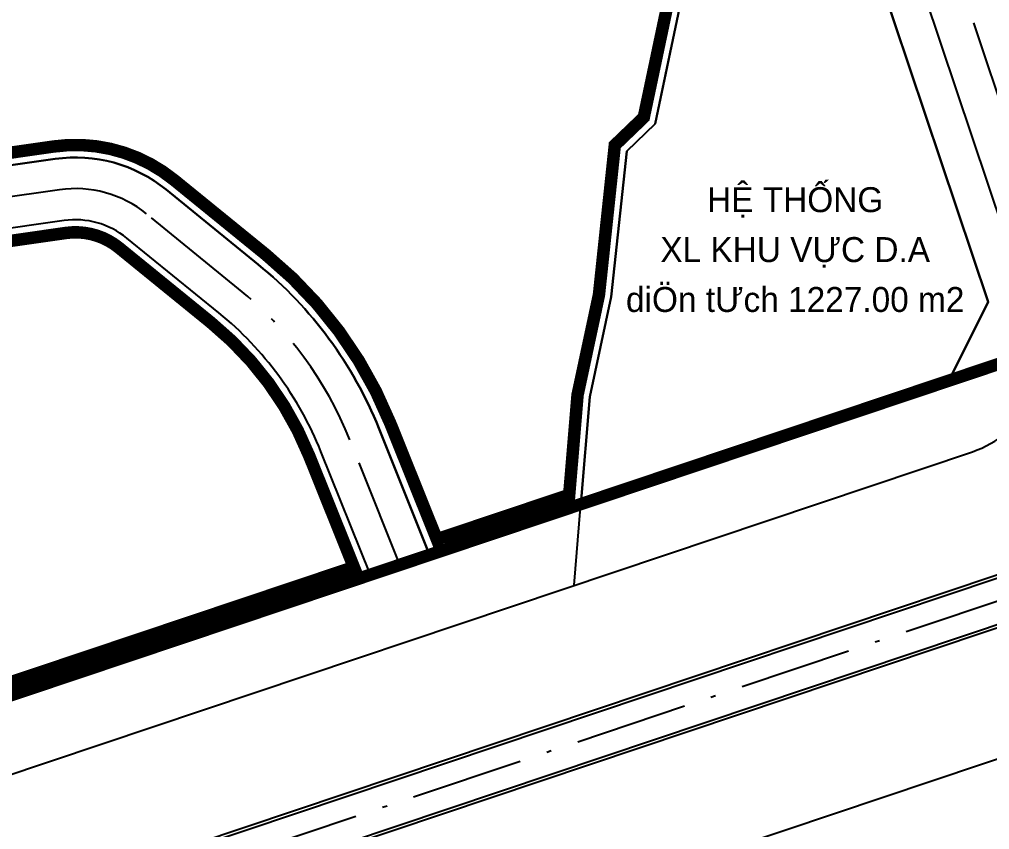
# Model space of a CAD drawing. Header units: metres. Extents: x 551291 to 569219, y 2064429 to 2066248.
# Drawn here: x 552507.6 to 552585.3, y 2065391 to 2065455.9 of the extents above; entities that cross this region are included whole.
import ezdxf
from ezdxf.enums import TextEntityAlignment as Align

# ---------------------------------------------------------------- set-up
doc = ezdxf.new("R2010")
doc.units = ezdxf.units.M
for name, pattern in [('ACAD_ISO10W100', [18.5, 12, -3, 0.5, -3]), ('CENTER', [2, 1.25, -0.25, 0.25, -0.25]), ('HIDDEN', [0.375, 0.25, -0.125])]:
    doc.linetypes.add(name, pattern=pattern)
doc.layers.add('boDnv', color=54, linetype='CONTINUOUS', lineweight=25)
for name, color, linetype in [('BoThamCo', 94, 'CONTINUOUS'), ('ChiaLo', 128, 'CENTER'), ('datHTKT', 20, 'CONTINUOUS'), ('ddc', 32, 'CONTINUOUS'), ('ghi_chu', 7, 'CONTINUOUS'), ('LogDg', 7, 'CONTINUOUS'), ('RANHGIOI', 2, 'HIDDEN'), ('TimDg', 222, 'CONTINUOUS'), ('ViaHeS', 32, 'CONTINUOUS')]:
    doc.layers.add(name, color=color, linetype=linetype)
doc.styles.add('avantH', font='', dxfattribs={"height": 10})
doc.styles.add('rms', font='romans.shx', dxfattribs={"width": 0.7, "bigfont": 'vns.shx'})
doc.styles.get('avantH').set_extended_font_data('.VnAvantH')
doc.linetypes.add('ADL', pattern='A,0.125,-0.15,["++",rms,S=0.5,R=0,X=0,Y=-0.2245],-1.35,1.125', length=2.75)

msp = doc.modelspace()

# ---------------------------------------------------------------- linework, layer by layer
at = {"layer": 'boDnv', "color": 10, "linetype": 'ADL', "ltscale": 0.25, "const_width": 1}
msp.add_lwpolyline([(552480.805, 2065441.496), (552510.281, 2065445.718, -0.209295), (552519.943, 2065443.041), (552527.328, 2065437.033, -0.127242), (552537.276, 2065423.522), (552540.999, 2065414.243), (552551.603, 2065417.801), (552552.27, 2065425.795), (552553.985, 2065433.82), (552555.257, 2065445.824), (552557.577, 2065448.055), (552559.569, 2065457.495), (552561.02, 2065468.831), (552562.448, 2065477.564), (552560.547, 2065495.887), (552555.678, 2065497.629), (552535.605, 2065496.123), (552528.67, 2065507.675), (552524.649, 2065517.961), (552524.109, 2065522.882), (552523.21, 2065540.79), (552519.267, 2065557.98), (552512.982, 2065577.812)], format="xyb", dxfattribs=at)
msp.add_lwpolyline([(552530.78, 2065420.915, 0.127242), (552522.91, 2065431.603), (552515.525, 2065437.611, 0.209295), (552511.274, 2065438.789), (552479.986, 2065434.307, 0.366712), (552478.27, 2065432.372), (552478.158, 2065427.394), (552479.191, 2065403.77), (552480.013, 2065396.077), (552482.368, 2065394.566), (552534.352, 2065412.012)], format="xyb", close=True, dxfattribs=at)
at = {"layer": 'BoThamCo'}
msp.add_lwpolyline([(552718.044, 2065455.462), (552429.533, 2065358.64, 0.414214), (552429.06, 2065357.69), (552429.697, 2065355.794, 0.414214), (552430.646, 2065355.321), (552719.158, 2065452.144, 1)], format="xyb", close=True, dxfattribs=at)
at = {"layer": 'ChiaLo', "ltscale": 5}
msp.add_lwpolyline([(552552.001, 2065410.551), (552553.261, 2065425.649), (552554.974, 2065433.663), (552556.213, 2065445.356), (552558.492, 2065447.548), (552560.556, 2065457.328), (552562.01, 2065468.687), (552563.456, 2065477.535), (552561.476, 2065496.617), (552555.815, 2065498.642), (552536.145, 2065497.167), (552529.57, 2065508.118), (552525.629, 2065518.202), (552525.106, 2065522.962), (552524.205, 2065540.928), (552520.232, 2065558.244), (552514.006, 2065577.89), (552516.1, 2065591.207), (552518.969, 2065595.047), (552509.467, 2065627.623), (552510.415, 2065636.405), (552518.387, 2065641.686)], dxfattribs=at)
at = {"layer": 'datHTKT'}
msp.add_lwpolyline([(552563.661, 2065497.35), (552561.476, 2065496.617), (552563.456, 2065477.535), (552562.01, 2065468.687), (552560.556, 2065457.328), (552558.492, 2065447.548), (552556.213, 2065445.356), (552554.974, 2065433.663), (552553.261, 2065425.649), (552552.545, 2065417.062), (552582.013, 2065426.952), (552585.162, 2065433.283)], close=True, dxfattribs=at)
at = {"layer": 'ddc'}
msp.add_lwpolyline([(552480.946, 2065440.506), (552510.423, 2065444.729, -0.209295), (552519.311, 2065442.265), (552526.697, 2065436.257, -0.127242), (552536.348, 2065423.149), (552540.423, 2065412.994), (552552.545, 2065417.062), (552553.261, 2065425.649), (552554.974, 2065433.663), (552556.213, 2065445.356), (552558.492, 2065447.548), (552560.556, 2065457.328), (552562.01, 2065468.687), (552563.456, 2065477.535), (552561.476, 2065496.617), (552555.815, 2065498.642), (552536.145, 2065497.167), (552529.57, 2065508.118), (552525.629, 2065518.202), (552525.106, 2065522.962), (552524.205, 2065540.928), (552520.232, 2065558.244), (552514.006, 2065577.89)], format="xyb", dxfattribs=at)
msp.add_lwpolyline([(552531.708, 2065421.287, 0.127242), (552523.541, 2065432.378), (552516.156, 2065438.387, 0.209295), (552511.132, 2065439.779), (552479.844, 2065435.297, 0.366712), (552477.27, 2065432.395), (552477.157, 2065427.383), (552478.194, 2065403.695), (552479.069, 2065395.494), (552482.232, 2065393.466), (552535.675, 2065411.401)], format="xyb", close=True, dxfattribs=at)
at = {"layer": 'LogDg'}
for points in [[(552518.154, 2065642.382, 0.41785), (552509.208, 2065646.763), (552500.182, 2065643.609), (552428.729, 2065605.509, 0.007183), (552424.919, 2065603.406), (552379.037, 2065577.221, 0.398341), (552375.849, 2065566.692, -0.086934), (552391.378, 2065514.78), (552406.15, 2065389.358), (552408.145, 2065376.996, 0.463047), (552423.81, 2065367.531), (552583.922, 2065421.263, 0.414214), (552588.961, 2065431.393), (552518.154, 2065642.382)], [(552942.419, 2065491.71, -0.124666), (552922.237, 2065500.705, 0.262937), (552902.792, 2065503.705, -0.009345), (552867.164, 2065491.003), (552762.255, 2065455.796, 0.405257), (552752.667, 2065437.241), (552761.566, 2065407.756), (552750.078, 2065404.289), (552741.551, 2065432.54, 0.423227), (552722.419, 2065442.427), (552636.046, 2065413.441, 0.40652), (552630.942, 2065403.512), (552645.176, 2065357.079), (552636.571, 2065354.441), (552622.53, 2065400.244, 0.421949), (552612.336, 2065405.484), (552485.863, 2065363.04, 0.346831)], [(552717.964, 2065455.7), (552429.453, 2065358.877, 0.414214), (552428.823, 2065357.61), (552429.46, 2065355.714, 0.414214), (552430.726, 2065355.084), (552719.237, 2065451.907, 1), (552717.964, 2065455.7)]]:
    msp.add_lwpolyline(points, format="xyb", dxfattribs=at)
at = {"layer": 'RANHGIOI', "color": 1, "ltscale": 9, "const_width": 1}
msp.add_lwpolyline([(553192.795, 2066065.552), (552852.13, 2065917.062), (552851.284, 2065916.699, -0.005137), (552817.38, 2065902.569), (552530.906, 2065823.343, -0.020567), (552489.898, 2065813.798), (552444.68, 2065805.217, -0.021218), (552401.701, 2065798.935), (552284.485, 2065786.856), (552281.659, 2065769.592, 0.128574), (552287.703, 2065705.115), (552292.618, 2065691.616, 0.039408), (552300.98, 2065673.287), (552313.951, 2065649.921), (552360.554, 2065580.983, -0.11987), (552385.419, 2065514.078), (552400.206, 2065388.529), (552403.648, 2065367.199), (552408.852, 2065368.84), (552857.643, 2065519.452, 0.050684), (553038.548, 2065601.341), (553209.442, 2065700.633)], format="xyb", dxfattribs=at)
at = {"layer": 'TimDg', "linetype": 'ACAD_ISO10W100', "ltscale": 0.75}
for points in [[(553434.57, 2065805.641), (553218.349, 2065684.991), (553047.591, 2065585.777, -0.050684), (552863.37, 2065502.387), (552414.423, 2065351.723), (552250.07, 2065299.888)], [(552538.125, 2065412.008), (552534.028, 2065422.218, 0.127242), (552525.119, 2065434.318), (552517.734, 2065440.326, 0.209295), (552510.777, 2065442.254), (552473.8, 2065436.956), (552426.839, 2065428.908, -0.038381), (552411.576, 2065427.484), (552400.748, 2065427.308)]]:
    msp.add_lwpolyline(points, format="xyb", dxfattribs=at)
msp.add_lwpolyline([(552517.777, 2065652.935), (552598.168, 2065413.387)], dxfattribs=at)
at = {"layer": 'ViaHeS'}
for points in [[(552540.423, 2065412.994), (552536.348, 2065423.149, 0.127242), (552526.697, 2065436.257), (552519.311, 2065442.265, 0.209295), (552510.423, 2065444.729), (552480.946, 2065440.506, -0.463367), (552477.522, 2065443.543), (552478.594, 2065491.046), (552480.527, 2065537.063), (552479.636, 2065627.938), (552482.254, 2065632.349), (552500.786, 2065642.231), (552508.824, 2065645.039), (552515.135, 2065641.949), (552585.162, 2065433.283), (552582.013, 2065426.952), (552540.423, 2065412.994)], [(552535.675, 2065411.401), (552531.708, 2065421.287, 0.127242), (552523.541, 2065432.378), (552516.156, 2065438.387, 0.209295), (552511.132, 2065439.779), (552479.844, 2065435.297, 0.366712), (552477.27, 2065432.395), (552477.157, 2065427.383), (552478.194, 2065403.695), (552479.069, 2065395.494), (552482.232, 2065393.466), (552535.675, 2065411.401)]]:
    msp.add_lwpolyline(points, format="xyb", dxfattribs=at)

# ---------------------------------------------------------------- texts
at = {"layer": 'ghi_chu', "style": 'avantH'}
for s, p in [('hÖ thèng', (552569.709, 2065440.459)), ('xl khu vùc d.a', (552569.709, 2065436.459)), ('diÖn tƯch 1227.00 m2', (552569.709, 2065432.459))]:
    msp.add_text(s, height=2, dxfattribs=at).set_placement(p, align=Align.CENTER)

doc.saveas('drawing.dxf')
